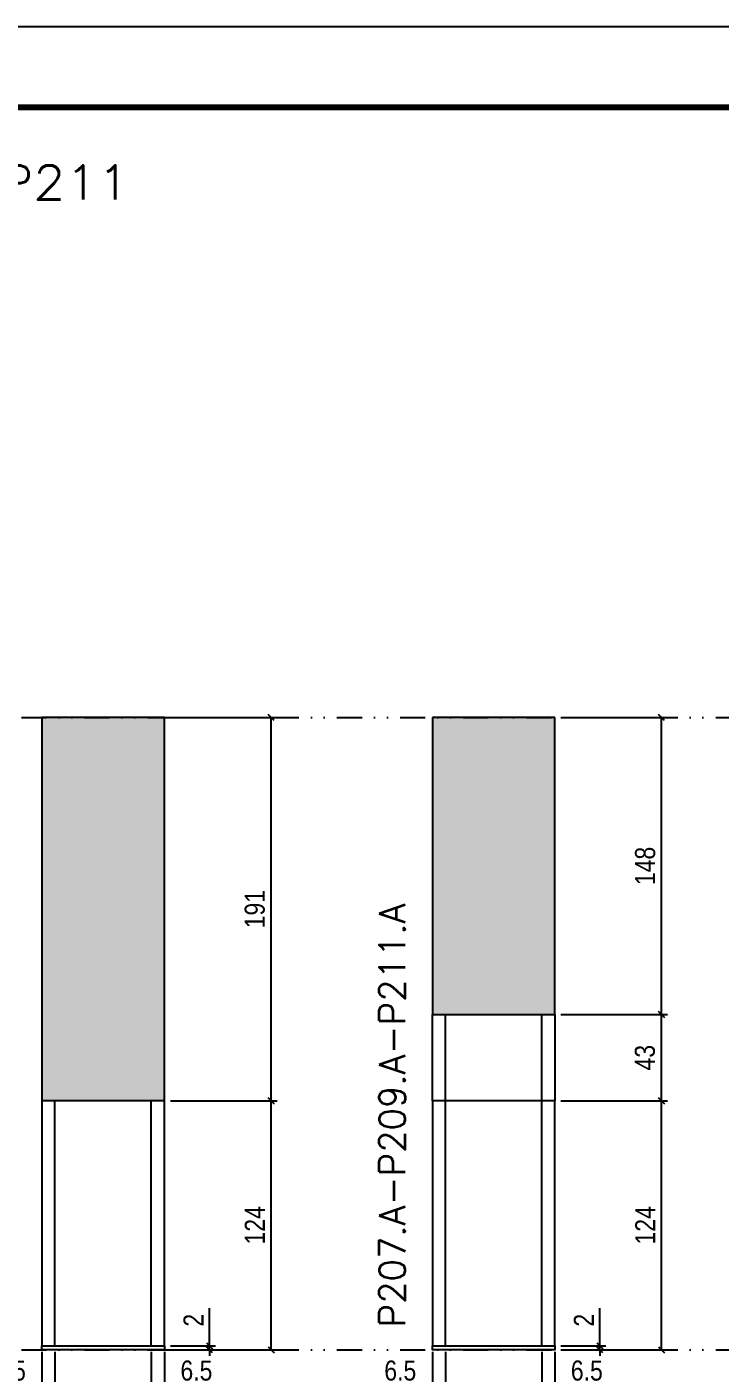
# Model space of a CAD drawing. Extents: x 13379 to 23315, y 867 to 16997.
# Drawn here: x 16351 to 16697, y 6989 to 7660 of the extents above; entities that cross this region are included whole.
import ezdxf
from ezdxf.enums import TextEntityAlignment as Align

# ---------------------------------------------------------------- set-up
doc = ezdxf.new("R2010")
doc.units = 0
for name, pattern in [('DASHED', [0.75, 0.5, -0.25]), ('DIVIDE2', [0.625, 0.25, -0.125, 0, -0.125, 0, -0.125]), ('HIDDEN', [0.375, 0.25, -0.125])]:
    doc.linetypes.add(name, pattern=pattern)
for name, color, linetype in [('COTA', 241, 'Continuous'), ('Nível', 160, 'Continuous'), ('Painéis', 200, 'Continuous'), ('Sarrafo de Pressão', 42, 'HIDDEN'), ('Texto de Titulo', 7, 'Continuous'), ('Texto Qtd Sarr', 242, 'Continuous')]:
    doc.layers.add(name, color=color, linetype=linetype)
for name, color, linetype, lineweight in [('Folhas', 255, 'Continuous', 9), ('SARRAFO DE PRESSAO', 251, 'DASHED', 9), ('Texto Seção', 7, 'Continuous', 15)]:
    doc.layers.add(name, color=color, linetype=linetype, lineweight=lineweight)
doc.layers.add('Laje_Perimetro', color=7, linetype='Continuous', plot=False)
doc.styles.add('COTA TECNICA', font='techl___.ttf', dxfattribs={"height": 10})
doc.styles.add('COTA TECNICA-50', font='techl___.ttf', dxfattribs={"height": 10})
doc.styles.add('REGUA-120', font='ROMANS.shx', dxfattribs={"height": 15})
doc.styles.add('ROMANS', font='romans.shx')
doc.dimstyles.new('COTA PAINEL-50', dxfattribs={"dimtxt": 10, "dimasz": 3, "dimexe": 3, "dimexo": 3, "dimgap": 3, "dimtad": 1, "dimdec": 1, "dimzin": 12, "dimdsep": 46, "dimtxsty": 'COTA TECNICA-50', "dimblk1": 'OBLIQUE', "dimblk2": 'OBLIQUE', "dimsah": 1, "dimcen": 0.9, "dimclrd": 4, "dimclre": 4, "dimclrt": 240, "dimadec": 1, "dimazin": 3, "dimtfac": 1, "dimtdec": 1, "dimtmove": 0, "dimatfit": 3, "dimfxl": 1, "dimtolj": 1, "dimtzin": 12, "dimarcsym": 0})
doc.dimstyles.new('PAINEL', dxfattribs={"dimtxt": 10, "dimasz": 3, "dimexe": 3, "dimexo": 3, "dimgap": 3, "dimtad": 1, "dimdec": 1, "dimzin": 12, "dimdsep": 46, "dimtxsty": 'COTA TECNICA', "dimblk1": 'OBLIQUE', "dimblk2": 'OBLIQUE', "dimsah": 1, "dimcen": 0.9, "dimclrd": 4, "dimclre": 4, "dimclrt": 240, "dimadec": 1, "dimazin": 3, "dimtfac": 1, "dimtdec": 1, "dimtmove": 0, "dimatfit": 3, "dimfxl": 1, "dimtolj": 1, "dimtzin": 12, "dimarcsym": 0})

# ---------------------------------------------------------------- blocks, each defined once
blk = doc.blocks.new('9999999999')
at = {"layer": 'Folhas'}
blk.add_lwpolyline([(98138.98, 34190.21), (99623.98, 34190.21), (99623.98, 35240.21), (98138.98, 35240.21)], close=True, dxfattribs=at)
at = {"layer": 'Folhas', "color": 30, "const_width": 3}
blk.add_lwpolyline([(98213.98, 34230.21), (99583.98, 34230.21), (99583.98, 35200.21), (98213.98, 35200.21)], close=True, dxfattribs=at)
blk = doc.blocks.new('titulo1')
at = {"layer": 'Defpoints', "color": 252, "linetype": 'HIDDEN', "ltscale": 2}
blk.add_line((0, 0), (0, 125), dxfattribs=at)
at = {"layer": 'Defpoints', "style": 'ROMANS', "oblique": 15}
blk.add_attdef('FOLHA', text='', height=10, dxfattribs=at).set_placement((0, 15.58), align=Align.MIDDLE_CENTER)
at = {"layer": 'Texto Qtd Sarr', "color": 3, "style": 'ROMANS', "oblique": 15}
for tag, height, p in [('TITULO', 17, (0, 71.45)), ('SEÇÃO', 12, (0, 41.55))]:
    blk.add_attdef(tag, text='', height=height, dxfattribs=at).set_placement(p, align=Align.MIDDLE_CENTER)
blk = doc.blocks.new('_Oblique')
at = {"color": 0, "linetype": 'ByBlock', "lineweight": -2}
blk.add_line((-0.5, -0.5), (0.5, 0.5), dxfattribs=at)
blk = doc.blocks.new('*D1145')
at = {"layer": 'COTA', "color": 4, "lineweight": -2, "transparency": 16777216}
for p, q in [((16358.64, 7000), (16358.64, 6945.83)), ((16419.64, 7000), (16419.64, 6945.83)), ((16358.64, 6948.83), (16419.64, 6948.83))]:
    blk.add_line(p, q, dxfattribs=at)
at = {"layer": 'Defpoints', "color": 0, "transparency": 16777216}
for p in [(16358.64, 7003), (16419.64, 7003), (16419.64, 6948.83)]:
    blk.add_point(p, dxfattribs=at)
at = {"layer": 'COTA', "color": 4, "lineweight": -2, "transparency": 16777216, "xscale": 3, "yscale": 3, "zscale": 3, "rotation": 180}
blk.add_blockref('_Oblique', (16358.64, 6948.83), dxfattribs=at)
at = {"layer": 'COTA', "color": 4, "lineweight": -2, "transparency": 16777216, "xscale": 3, "yscale": 3, "zscale": 3}
blk.add_blockref('_Oblique', (16419.64, 6948.83), dxfattribs=at)
at = {"layer": 'COTA', "color": 240, "transparency": 16777216, "insert": (16389.14, 6956.93), "char_height": 10, "attachment_point": 5, "style": 'COTA TECNICA'}
blk.add_mtext('\\A1;61', dxfattribs=at)
blk = doc.blocks.new('*D1146')
at = {"layer": 'COTA', "color": 4, "lineweight": -2, "transparency": 16777216}
for p, q in [((16422.64, 7125), (16475.8, 7125)), ((16472.8, 7001), (16472.8, 7125)), ((16422.64, 7001), (16475.8, 7001))]:
    blk.add_line(p, q, dxfattribs=at)
at = {"layer": 'Defpoints', "color": 0, "transparency": 16777216}
for p in [(16419.64, 7125), (16472.8, 7125), (16419.64, 7001)]:
    blk.add_point(p, dxfattribs=at)
at = {"layer": 'COTA', "color": 4, "lineweight": -2, "transparency": 16777216, "xscale": 3, "yscale": 3, "zscale": 3}
for p, rotation in [((16472.8, 7125), 90), ((16472.8, 7001), 270)]:
    blk.add_blockref('_Oblique', p, dxfattribs=dict(at, rotation=rotation))
at = {"layer": 'COTA', "color": 240, "transparency": 16777216, "insert": (16464.73, 7063), "char_height": 10, "attachment_point": 5, "rotation": 90, "style": 'COTA TECNICA-50'}
blk.add_mtext('\\A1;124', dxfattribs=at)
blk = doc.blocks.new('*D1147')
at = {"layer": 'COTA', "color": 4, "lineweight": -2, "transparency": 16777216}
for p, q in [((16442.16, 7003), (16442.16, 7021.8)), ((16422.64, 7003), (16445.16, 7003)), ((16422.64, 7001), (16445.16, 7001)), ((16442.16, 7001), (16442.16, 7003)), ((16442.16, 7001), (16442.16, 6998))]:
    blk.add_line(p, q, dxfattribs=at)
at = {"layer": 'Defpoints', "color": 0, "transparency": 16777216}
for p in [(16419.64, 7003), (16419.64, 7001), (16442.16, 7001)]:
    blk.add_point(p, dxfattribs=at)
at = {"layer": 'COTA', "color": 4, "lineweight": -2, "transparency": 16777216, "xscale": 3, "yscale": 3, "zscale": 3}
for p, rotation in [((16442.16, 7003), 270), ((16442.16, 7001), 90)]:
    blk.add_blockref('_Oblique', p, dxfattribs=dict(at, rotation=rotation))
at = {"layer": 'COTA', "color": 240, "transparency": 16777216, "insert": (16434.16, 7015.75), "char_height": 10, "attachment_point": 5, "rotation": 90, "style": 'COTA TECNICA-50'}
blk.add_mtext('\\A1;2', dxfattribs=at)
blk = doc.blocks.new('*D1148')
at = {"layer": 'COTA', "color": 4, "lineweight": -2, "transparency": 16777216}
for p, q in [((16358.64, 6998), (16358.64, 6979.49)), ((16365.14, 7000), (16365.14, 6979.49)), ((16358.64, 6982.49), (16329.68, 6982.49)), ((16365.14, 6982.49), (16358.64, 6982.49))]:
    blk.add_line(p, q, dxfattribs=at)
at = {"layer": 'Defpoints', "color": 0, "transparency": 16777216}
for p in [(16358.64, 7001), (16365.14, 7003), (16358.64, 6982.49)]:
    blk.add_point(p, dxfattribs=at)
at = {"layer": 'COTA', "color": 4, "lineweight": -2, "transparency": 16777216, "xscale": 3, "yscale": 3, "zscale": 3, "rotation": 180}
blk.add_blockref('_Oblique', (16358.64, 6982.49), dxfattribs=at)
at = {"layer": 'COTA', "color": 4, "lineweight": -2, "transparency": 16777216, "xscale": 3, "yscale": 3, "zscale": 3}
blk.add_blockref('_Oblique', (16365.14, 6982.49), dxfattribs=at)
at = {"layer": 'COTA', "color": 240, "transparency": 16777216, "insert": (16342.66, 6990.6), "char_height": 10, "attachment_point": 5, "style": 'COTA TECNICA-50'}
blk.add_mtext('\\A1;6.5', dxfattribs=at)
blk = doc.blocks.new('*D1149')
at = {"layer": 'COTA', "color": 4, "lineweight": -2, "transparency": 16777216}
for p, q in [((16413.14, 7000), (16413.14, 6979.49)), ((16419.64, 6998), (16419.64, 6979.49)), ((16413.14, 6982.49), (16419.64, 6982.49)), ((16419.64, 6982.49), (16448.59, 6982.49))]:
    blk.add_line(p, q, dxfattribs=at)
at = {"layer": 'Defpoints', "color": 0, "transparency": 16777216}
for p in [(16413.14, 7003), (16419.64, 7001), (16419.64, 6982.49)]:
    blk.add_point(p, dxfattribs=at)
at = {"layer": 'COTA', "color": 4, "lineweight": -2, "transparency": 16777216, "xscale": 3, "yscale": 3, "zscale": 3, "rotation": 180}
blk.add_blockref('_Oblique', (16413.14, 6982.49), dxfattribs=at)
at = {"layer": 'COTA', "color": 4, "lineweight": -2, "transparency": 16777216, "xscale": 3, "yscale": 3, "zscale": 3}
blk.add_blockref('_Oblique', (16419.64, 6982.49), dxfattribs=at)
at = {"layer": 'COTA', "color": 240, "transparency": 16777216, "insert": (16435.62, 6990.6), "char_height": 10, "attachment_point": 5, "style": 'COTA TECNICA-50'}
blk.add_mtext('\\A1;6.5', dxfattribs=at)
blk = doc.blocks.new('*D1150')
at = {"layer": 'COTA', "color": 4, "lineweight": -2, "transparency": 16777216}
for p, q in [((16422.64, 7316), (16475.8, 7316)), ((16472.8, 7125), (16472.8, 7316)), ((16422.64, 7125), (16475.8, 7125))]:
    blk.add_line(p, q, dxfattribs=at)
at = {"layer": 'Defpoints', "color": 0, "transparency": 16777216}
for p in [(16419.64, 7316), (16472.8, 7316), (16419.64, 7125)]:
    blk.add_point(p, dxfattribs=at)
at = {"layer": 'COTA', "color": 4, "lineweight": -2, "transparency": 16777216, "xscale": 3, "yscale": 3, "zscale": 3}
for p, rotation in [((16472.8, 7316), 90), ((16472.8, 7125), 270)]:
    blk.add_blockref('_Oblique', p, dxfattribs=dict(at, rotation=rotation))
at = {"layer": 'COTA', "color": 240, "transparency": 16777216, "insert": (16464.71, 7220.5), "char_height": 10, "attachment_point": 5, "rotation": 90, "style": 'COTA TECNICA'}
blk.add_mtext('\\A1;191', dxfattribs=at)
blk = doc.blocks.new('*D1151')
at = {"layer": 'COTA', "color": 4, "lineweight": -2, "transparency": 16777216}
for p, q in [((16553.16, 7000), (16553.16, 6945.83)), ((16614.16, 7000), (16614.16, 6945.83)), ((16553.16, 6948.83), (16614.16, 6948.83))]:
    blk.add_line(p, q, dxfattribs=at)
at = {"layer": 'Defpoints', "color": 0, "transparency": 16777216}
for p in [(16553.16, 7003), (16614.16, 7003), (16614.16, 6948.83)]:
    blk.add_point(p, dxfattribs=at)
at = {"layer": 'COTA', "color": 4, "lineweight": -2, "transparency": 16777216, "xscale": 3, "yscale": 3, "zscale": 3, "rotation": 180}
blk.add_blockref('_Oblique', (16553.16, 6948.83), dxfattribs=at)
at = {"layer": 'COTA', "color": 4, "lineweight": -2, "transparency": 16777216, "xscale": 3, "yscale": 3, "zscale": 3}
blk.add_blockref('_Oblique', (16614.16, 6948.83), dxfattribs=at)
at = {"layer": 'COTA', "color": 240, "transparency": 16777216, "insert": (16583.66, 6956.93), "char_height": 10, "attachment_point": 5, "style": 'COTA TECNICA'}
blk.add_mtext('\\A1;61', dxfattribs=at)
blk = doc.blocks.new('*D1152')
at = {"layer": 'COTA', "color": 4, "lineweight": -2, "transparency": 16777216}
for p, q in [((16617.16, 7125), (16670.33, 7125)), ((16667.33, 7001), (16667.33, 7125)), ((16617.16, 7001), (16670.33, 7001))]:
    blk.add_line(p, q, dxfattribs=at)
at = {"layer": 'Defpoints', "color": 0, "transparency": 16777216}
for p in [(16614.16, 7125), (16667.33, 7125), (16614.16, 7001)]:
    blk.add_point(p, dxfattribs=at)
at = {"layer": 'COTA', "color": 4, "lineweight": -2, "transparency": 16777216, "xscale": 3, "yscale": 3, "zscale": 3}
for p, rotation in [((16667.33, 7125), 90), ((16667.33, 7001), 270)]:
    blk.add_blockref('_Oblique', p, dxfattribs=dict(at, rotation=rotation))
at = {"layer": 'COTA', "color": 240, "transparency": 16777216, "insert": (16659.25, 7063), "char_height": 10, "attachment_point": 5, "rotation": 90, "style": 'COTA TECNICA-50'}
blk.add_mtext('\\A1;124', dxfattribs=at)
blk = doc.blocks.new('*D1153')
at = {"layer": 'COTA', "color": 4, "lineweight": -2, "transparency": 16777216}
for p, q in [((16636.69, 7003), (16636.69, 7021.8)), ((16617.16, 7003), (16639.69, 7003)), ((16617.16, 7001), (16639.69, 7001)), ((16636.69, 7001), (16636.69, 7003)), ((16636.69, 7001), (16636.69, 6998))]:
    blk.add_line(p, q, dxfattribs=at)
at = {"layer": 'Defpoints', "color": 0, "transparency": 16777216}
for p in [(16614.16, 7003), (16614.16, 7001), (16636.69, 7001)]:
    blk.add_point(p, dxfattribs=at)
at = {"layer": 'COTA', "color": 4, "lineweight": -2, "transparency": 16777216, "xscale": 3, "yscale": 3, "zscale": 3}
for p, rotation in [((16636.69, 7003), 270), ((16636.69, 7001), 90)]:
    blk.add_blockref('_Oblique', p, dxfattribs=dict(at, rotation=rotation))
at = {"layer": 'COTA', "color": 240, "transparency": 16777216, "insert": (16628.69, 7015.75), "char_height": 10, "attachment_point": 5, "rotation": 90, "style": 'COTA TECNICA-50'}
blk.add_mtext('\\A1;2', dxfattribs=at)
blk = doc.blocks.new('*D1154')
at = {"layer": 'COTA', "color": 4, "lineweight": -2, "transparency": 16777216}
for p, q in [((16553.16, 6998), (16553.16, 6979.49)), ((16559.66, 7000), (16559.66, 6979.49)), ((16553.16, 6982.49), (16524.21, 6982.49)), ((16559.66, 6982.49), (16553.16, 6982.49))]:
    blk.add_line(p, q, dxfattribs=at)
at = {"layer": 'Defpoints', "color": 0, "transparency": 16777216}
for p in [(16553.16, 7001), (16559.66, 7003), (16553.16, 6982.49)]:
    blk.add_point(p, dxfattribs=at)
at = {"layer": 'COTA', "color": 4, "lineweight": -2, "transparency": 16777216, "xscale": 3, "yscale": 3, "zscale": 3, "rotation": 180}
blk.add_blockref('_Oblique', (16553.16, 6982.49), dxfattribs=at)
at = {"layer": 'COTA', "color": 4, "lineweight": -2, "transparency": 16777216, "xscale": 3, "yscale": 3, "zscale": 3}
blk.add_blockref('_Oblique', (16559.66, 6982.49), dxfattribs=at)
at = {"layer": 'COTA', "color": 240, "transparency": 16777216, "insert": (16537.19, 6990.6), "char_height": 10, "attachment_point": 5, "style": 'COTA TECNICA-50'}
blk.add_mtext('\\A1;6.5', dxfattribs=at)
blk = doc.blocks.new('*D1155')
at = {"layer": 'COTA', "color": 4, "lineweight": -2, "transparency": 16777216}
for p, q in [((16607.66, 7000), (16607.66, 6979.49)), ((16614.16, 6998), (16614.16, 6979.49)), ((16607.66, 6982.49), (16614.16, 6982.49)), ((16614.16, 6982.49), (16643.12, 6982.49))]:
    blk.add_line(p, q, dxfattribs=at)
at = {"layer": 'Defpoints', "color": 0, "transparency": 16777216}
for p in [(16607.66, 7003), (16614.16, 7001), (16614.16, 6982.49)]:
    blk.add_point(p, dxfattribs=at)
at = {"layer": 'COTA', "color": 4, "lineweight": -2, "transparency": 16777216, "xscale": 3, "yscale": 3, "zscale": 3, "rotation": 180}
blk.add_blockref('_Oblique', (16607.66, 6982.49), dxfattribs=at)
at = {"layer": 'COTA', "color": 4, "lineweight": -2, "transparency": 16777216, "xscale": 3, "yscale": 3, "zscale": 3}
blk.add_blockref('_Oblique', (16614.16, 6982.49), dxfattribs=at)
at = {"layer": 'COTA', "color": 240, "transparency": 16777216, "insert": (16630.14, 6990.6), "char_height": 10, "attachment_point": 5, "style": 'COTA TECNICA-50'}
blk.add_mtext('\\A1;6.5', dxfattribs=at)
blk = doc.blocks.new('*D1157')
at = {"layer": 'COTA', "color": 4, "lineweight": -2, "transparency": 16777216}
for p, q in [((16617.16, 7168), (16670.33, 7168)), ((16667.33, 7125), (16667.33, 7168)), ((16617.16, 7125), (16670.33, 7125))]:
    blk.add_line(p, q, dxfattribs=at)
at = {"layer": 'Defpoints', "color": 0, "transparency": 16777216}
for p in [(16614.16, 7168), (16667.33, 7168), (16614.16, 7125)]:
    blk.add_point(p, dxfattribs=at)
at = {"layer": 'COTA', "color": 4, "lineweight": -2, "transparency": 16777216, "xscale": 3, "yscale": 3, "zscale": 3}
for p, rotation in [((16667.33, 7168), 90), ((16667.33, 7125), 270)]:
    blk.add_blockref('_Oblique', p, dxfattribs=dict(at, rotation=rotation))
at = {"layer": 'COTA', "color": 240, "transparency": 16777216, "insert": (16659.11, 7146.5), "char_height": 10, "attachment_point": 5, "rotation": 90, "style": 'COTA TECNICA'}
blk.add_mtext('\\A1;43', dxfattribs=at)
blk = doc.blocks.new('*D1156')
at = {"layer": 'COTA', "color": 4, "lineweight": -2, "transparency": 16777216}
for p, q in [((16617.16, 7316), (16670.33, 7316)), ((16667.33, 7168), (16667.33, 7316)), ((16617.16, 7168), (16670.33, 7168))]:
    blk.add_line(p, q, dxfattribs=at)
at = {"layer": 'Defpoints', "color": 0, "transparency": 16777216}
for p in [(16614.16, 7316), (16667.33, 7316), (16614.16, 7168)]:
    blk.add_point(p, dxfattribs=at)
at = {"layer": 'COTA', "color": 4, "lineweight": -2, "transparency": 16777216, "xscale": 3, "yscale": 3, "zscale": 3}
for p, rotation in [((16667.33, 7316), 90), ((16667.33, 7168), 270)]:
    blk.add_blockref('_Oblique', p, dxfattribs=dict(at, rotation=rotation))
at = {"layer": 'COTA', "color": 240, "transparency": 16777216, "insert": (16659.23, 7242), "char_height": 10, "attachment_point": 5, "rotation": 90, "style": 'COTA TECNICA'}
blk.add_mtext('\\A1;148', dxfattribs=at)

msp = doc.modelspace()

# ---------------------------------------------------------------- hatches: boundary and pattern name
at = {"layer": 'COTA'}
h = msp.add_hatch(dxfattribs=at)
h.set_pattern_fill('AR-CONC', color=256, scale=0.03)
h.set_pattern_definition([(50, (1583.825, -305.5673), (5.4655401, -0.4781726), [0.5715, -6.2865]), (355, (1583.825, -305.5673), (-1.0573026, 5.7317054), [0.4572, -5.0292175]), (100.451445, (1584.2806, -305.607), (4.4082374, 5.2535326), [0.4857003, -5.3427073]), (46.1842, (1583.825, -304.043), (8.1323712, -1.2612698), [0.85725, -9.42975]), (96.63556, (1584.503, -304.148), (7.122124, 7.4227837), [0.7285507, -8.0140682]), (351.18415, (1583.825, -304.043), (7.122124, 7.4227837), [0.685799, -7.543792]), (21, (1584.587, -304.4243), (4.5484317, -3.067956), [0.5715, -6.2865]), (326, (1584.587, -304.4243), (1.8540609, 5.525639), [0.4572, -5.0292]), (71.451445, (1584.966, -304.68), (6.4024926, 2.457683), [0.4857003, -5.3426981]), (37.5, (1583.8251, -305.5673), (0.0926581, 2.53665117), [0, -4.96824, 0, -5.1054, 0, -5.04825]), (7.5, (1583.8251, -305.5673), (2.00458988, 3.00541724), [0, -2.91084, 0, -4.85394, 0, -1.92405]), (327.5, (1582.1259, -305.5673), (4.06771786, -0.17186232), [0, -1.905, 0, -5.9436, 0, -7.8867]), (317.5, (1581.364, -305.5673), (4.44387544, 0.7627947), [0, -2.4765, 0, -3.94716, 0, -5.6007])])
h.paths.add_polyline_path([(16419.64, 7316), (16358.64, 7316), (16358.64, 7125), (16419.64, 7125)])
h = msp.add_hatch(dxfattribs=at)
h.set_pattern_fill('AR-CONC', color=256, scale=0.03)
h.set_pattern_definition([(50, (1778.3503, -305.5673), (5.4655401, -0.4781726), [0.5715, -6.2865]), (355, (1778.35, -305.5673), (-1.0573026, 5.7317054), [0.4572, -5.0292175]), (100.451445, (1778.8057, -305.607), (4.4082374, 5.2535326), [0.4857003, -5.3427073]), (46.1842, (1778.35, -304.043), (8.1323712, -1.2612698), [0.85725, -9.42975]), (96.63556, (1779.028, -304.148), (7.122124, 7.4227837), [0.7285507, -8.0140682]), (351.18415, (1778.35, -304.043), (7.122124, 7.4227837), [0.685799, -7.543792]), (21, (1779.1123, -304.4243), (4.5484317, -3.067956), [0.5715, -6.2865]), (326, (1779.112, -304.4243), (1.8540609, 5.525639), [0.4572, -5.0292]), (71.451445, (1779.4913, -304.68), (6.4024926, 2.457683), [0.4857003, -5.3426981]), (37.5, (1778.3503, -305.5673), (0.0926581, 2.53665117), [0, -4.96824, 0, -5.1054, 0, -5.04825]), (7.5, (1778.3503, -305.5673), (2.00458988, 3.00541724), [0, -2.91084, 0, -4.85394, 0, -1.92405]), (327.5, (1776.651, -305.5673), (4.06771786, -0.17186232), [0, -1.905, 0, -5.9436, 0, -7.8867]), (317.5, (1775.889, -305.5673), (4.44387544, 0.7627947), [0, -2.4765, 0, -3.94716, 0, -5.6007])])
h.paths.add_polyline_path([(16614.16, 7316), (16553.16, 7316), (16553.16, 7168), (16614.16, 7168)])

# ---------------------------------------------------------------- linework, layer by layer
for p, q in [((16419.64, 7316), (16358.64, 7316)), ((16358.64, 7316), (16358.64, 7125)), ((16419.64, 7125), (16419.64, 7316)), ((16614.16, 7316), (16553.16, 7316)), ((16553.16, 7316), (16553.16, 7168)), ((16614.16, 7168), (16614.16, 7316))]:
    msp.add_line(p, q, dxfattribs=at)
at = {"layer": 'Laje_Perimetro'}
msp.add_lwpolyline([(17456, 7659.92), (15971, 7659.92), (15971, 6609.92), (17456, 6609.92)], close=True, dxfattribs=at)
at = {"layer": 'Nível', "color": 4, "linetype": 'DIVIDE2', "ltscale": 50}
for p, q in [((15971, 7316), (17456, 7316)), ((15971, 7001), (17456, 7001))]:
    msp.add_line(p, q, dxfattribs=at)
at = {"layer": 'Painéis'}
for p, q in [((16553.16, 7125), (16553.16, 7168)), ((16553.16, 7168), (16614.16, 7168)), ((16614.16, 7168), (16614.16, 7125))]:
    msp.add_line(p, q, dxfattribs=at)
for points in [[(16358.64, 7003), (16419.64, 7003), (16419.64, 7125), (16358.64, 7125)], [(16553.16, 7003), (16614.16, 7003), (16614.16, 7125), (16553.16, 7125)], [(16358.64, 7003), (16419.64, 7003), (16419.64, 7001), (16358.64, 7001)], [(16553.16, 7003), (16614.16, 7003), (16614.16, 7001), (16553.16, 7001)]]:
    msp.add_lwpolyline(points, close=True, dxfattribs=at)
at = {"layer": 'Sarrafo de Pressão'}
for p, q in [((16559.66, 7125), (16559.66, 7168)), ((16607.66, 7125), (16607.66, 7168)), ((16365.14, 7003), (16365.14, 7125)), ((16413.14, 7003), (16413.14, 7125)), ((16559.66, 7003), (16559.66, 7125)), ((16607.66, 7003), (16607.66, 7125))]:
    msp.add_line(p, q, dxfattribs=at)

# ---------------------------------------------------------------- block references
at = {"layer": 'SARRAFO DE PRESSAO', "color": 6, "linetype": 'ByBlock'}
msp.add_blockref('9999999999', (-82167.98, -27580.29), dxfattribs=at)
at = {"layer": 'Texto Seção'}
ref = msp.add_blockref('titulo1', (16241.3, 7494.92), dxfattribs=at)
ref.add_attrib('TITULO', 'P201-P207-P208-P211', dxfattribs={"layer": 'Texto de Titulo', "color": 7, "height": 17, "style": 'ROMANS', "width": 1.1}).set_placement((16241.3, 7582.42), align=Align.MIDDLE_CENTER)
ref.add_attrib('SEÇÃO', '24x40', dxfattribs={"layer": 'Texto de Titulo', "color": 7, "height": 12, "style": 'ROMANS', "width": 1.1}).set_placement((16241.3, 7552.42), align=Align.MIDDLE_CENTER)

# ---------------------------------------------------------------- texts
at = {"layer": 'Texto Seção', "insert": (16539.69, 7012.25), "char_height": 13, "width": 373.3299, "attachment_point": 7, "rotation": 90, "style": 'REGUA-120'}
msp.add_mtext('P207.A-P209.A-P211.A', dxfattribs=at)

# ---------------------------------------------------------------- dimensions: what is measured, and where the dimension line sits
at = {"layer": 'COTA'}
for base, p1, p2, angle, dimstyle, picture, middle in [((16472.8, 7316), (16419.64, 7125), (16419.64, 7316), 90, 'PAINEL', '*D1150', (16464.71, 7220.5)), ((16667.33, 7316), (16614.16, 7168), (16614.16, 7316), 90, 'PAINEL', '*D1156', (16659.23, 7242)), ((16667.33, 7168), (16614.16, 7125), (16614.16, 7168), 90, 'PAINEL', '*D1157', (16659.11, 7146.5)), ((16472.8, 7125), (16419.64, 7001), (16419.64, 7125), 90, 'COTA PAINEL-50', '*D1146', (16464.73, 7063)), ((16667.33, 7125), (16614.16, 7001), (16614.16, 7125), 90, 'COTA PAINEL-50', '*D1152', (16659.25, 7063)), ((16358.64, 6982.49), (16365.14, 7003), (16358.64, 7001), 180, 'COTA PAINEL-50', '*D1148', (16342.66, 6990.6)), ((16553.16, 6982.49), (16559.66, 7003), (16553.16, 7001), 180, 'COTA PAINEL-50', '*D1154', (16537.19, 6990.6))]:
    dim = msp.add_linear_dim(base=base, p1=p1, p2=p2, angle=angle, dimstyle=dimstyle, dxfattribs=at)
    dim.commit()
    dim.dimension.update_dxf_attribs({"geometry": picture, "text_midpoint": middle})
for base, p1, p2, picture, middle in [((16442.16, 7001), (16419.64, 7003), (16419.64, 7001), '*D1147', (16442.16, 7015.75)), ((16636.69, 7001), (16614.16, 7003), (16614.16, 7001), '*D1153', (16636.69, 7015.75))]:
    dim = msp.add_linear_dim(base=base, p1=p1, p2=p2, angle=90, dimstyle='COTA PAINEL-50', dxfattribs=at)
    dim.commit()
    dim.dimension.update_dxf_attribs({"geometry": picture, "text_midpoint": middle, "dimtype": 160})
for base, p1, p2, picture, middle in [((16419.64, 6948.83), (16358.64, 7003), (16419.64, 7003), '*D1145', (16389.14, 6956.93)), ((16614.16, 6948.83), (16553.16, 7003), (16614.16, 7003), '*D1151', (16583.66, 6956.93))]:
    dim = msp.add_linear_dim(base=base, p1=p1, p2=p2, dimstyle='PAINEL', override={"dimarcsym": 2}, dxfattribs=at)
    dim.commit()
    dim.dimension.update_dxf_attribs({"geometry": picture, "text_midpoint": middle})
for base, p1, p2, picture, middle in [((16419.64, 6982.49), (16413.14, 7003), (16419.64, 7001), '*D1149', (16435.62, 6990.6)), ((16614.16, 6982.49), (16607.66, 7003), (16614.16, 7001), '*D1155', (16630.14, 6990.6))]:
    dim = msp.add_linear_dim(base=base, p1=p1, p2=p2, dimstyle='COTA PAINEL-50', dxfattribs=at)
    dim.commit()
    dim.dimension.update_dxf_attribs({"geometry": picture, "text_midpoint": middle})

doc.saveas('drawing.dxf')
